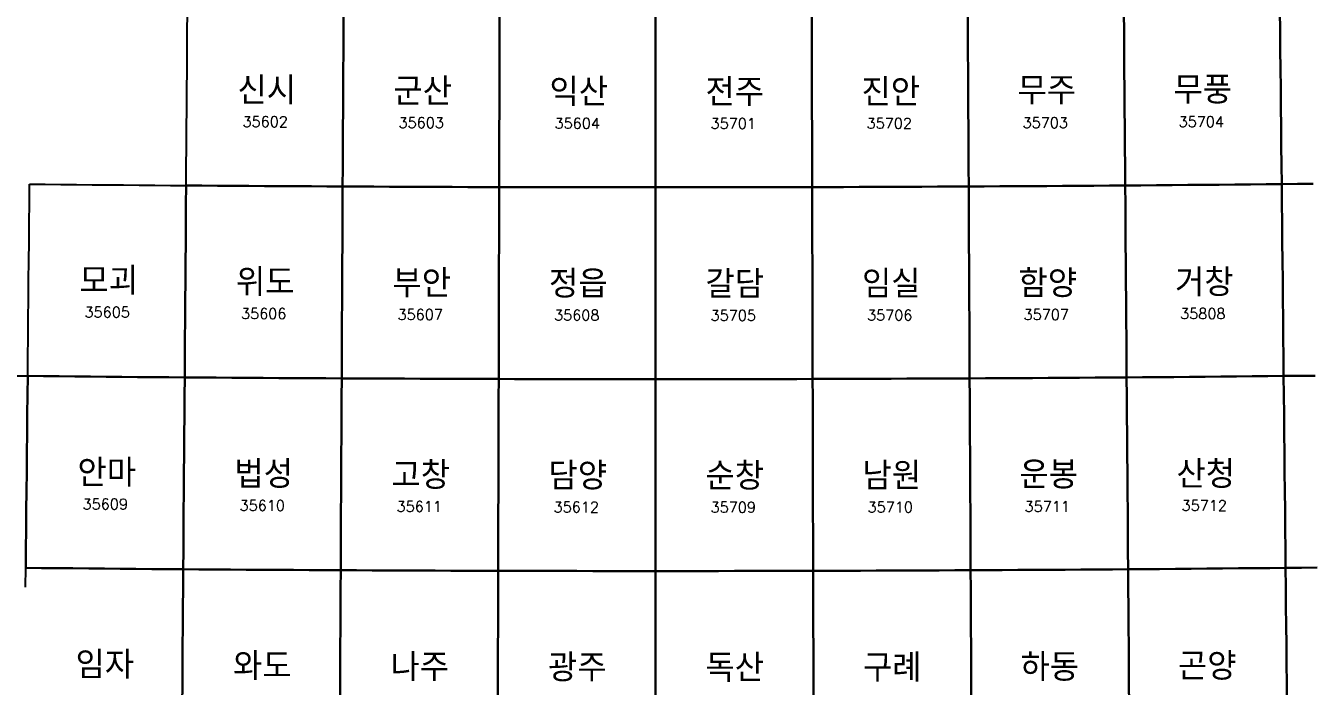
# Model space of a CAD drawing. Extents: x 14422 to 448761, y 61889 to 684321.
# Drawn here: x 108989 to 294865, y 278172 to 373663 of the extents above; entities that cross this region are included whole.
import ezdxf
from ezdxf.enums import TextEntityAlignment as Align

# ---------------------------------------------------------------- set-up
doc = ezdxf.new("R2010")
doc.units = 0
doc.header["$MEASUREMENT"] = 0
for name, color, linetype in [('G50', 7, 'CONTINUOUS'), ('N50000', 7, 'CONTINUOUS'), ('T50000', 250, 'CONTINUOUS')]:
    doc.layers.add(name, color=color, linetype=linetype)
doc.styles.add('GHS', font='romans.shx', dxfattribs={"bigfont": 'GHS.SHX'})

msp = doc.modelspace()

# ---------------------------------------------------------------- linework, layer by layer
at = {"layer": 'G50', "linetype": 'Continuous'}
for points in [[(154903.75, 375386.27), (154889.54, 372612.28), (154875.33, 369838.3), (154861.13, 367064.33), (154846.94, 364290.38), (154832.76, 361516.43), (154818.58, 358742.5), (154804.42, 355968.58), (154790.26, 353194.67), (154776.11, 350420.77), (152514.9, 350432.59), (150253.68, 350444.98), (147992.46, 350457.95), (145731.24, 350471.5), (143470.01, 350485.62), (141208.78, 350500.32), (138947.55, 350515.6), (136686.31, 350531.45), (134425.07, 350547.88), (132163.83, 350564.89), (132185.05, 353338.83), (132206.29, 356112.78), (132227.53, 358886.74), (132248.79, 361660.72), (132270.07, 364434.71), (132291.36, 367208.7), (132312.65, 369982.71), (132333.97, 372756.73), (132355.29, 375530.77)], [(267644.71, 375530.77), (267666.03, 372756.73), (267687.35, 369982.71), (267708.64, 367208.7), (267729.93, 364434.71), (267751.21, 361660.72), (267772.47, 358886.74), (267793.71, 356112.78), (267814.95, 353338.83), (267836.17, 350564.89), (265574.93, 350547.88), (263313.69, 350531.45), (261052.45, 350515.6), (258791.22, 350500.32), (256529.99, 350485.62), (254268.76, 350471.5), (252007.54, 350457.95), (249746.32, 350444.98), (247485.1, 350432.59), (245223.89, 350420.77), (245209.74, 353194.67), (245195.58, 355968.58), (245181.42, 358742.5), (245167.24, 361516.43), (245153.06, 364290.38), (245138.87, 367064.33), (245124.67, 369838.3), (245110.46, 372612.28), (245096.25, 375386.27)], [(290193.57, 375733.07), (290222, 372958.98), (290250.42, 370184.9), (290278.83, 367410.83), (290307.21, 364636.78), (290335.58, 361862.73), (290363.93, 359088.7), (290392.26, 356314.68), (290420.57, 353540.66), (290448.87, 350766.66), (288187.58, 350743.89), (285926.29, 350721.7), (283665.01, 350700.08), (281403.73, 350679.03), (279142.46, 350658.57), (276881.2, 350638.68), (274619.93, 350619.37), (272358.68, 350600.63), (270097.42, 350582.47), (267836.17, 350564.89), (267814.95, 353338.83), (267793.71, 356112.78), (267772.47, 358886.74), (267751.21, 361660.72), (267729.93, 364434.71), (267708.64, 367208.7), (267687.35, 369982.71), (267666.03, 372756.73), (267644.71, 375530.77)], [(294971.48, 350813.95), (292710.17, 350790.01), (290448.88, 350766.66), (290420.58, 353540.66), (290392.26, 356314.69), (290363.92, 359088.7), (290335.58, 361862.73), (290307.21, 364636.78), (290278.82, 367410.84), (290250.43, 370184.91), (290222.01, 372958.97), (290193.57, 375733.06)], [(177451.94, 375299.58), (177444.84, 372525.61), (177437.73, 369751.66), (177430.63, 366977.72), (177423.54, 364203.78), (177416.45, 361429.87), (177409.36, 358655.96), (177402.28, 355882.06), (177395.2, 353108.18), (177388.13, 350334.3), (175126.93, 350340.35), (172865.74, 350346.98), (170604.54, 350354.19), (168343.35, 350361.97), (166082.15, 350370.33), (163820.94, 350379.26), (161559.74, 350388.78), (159298.53, 350398.86), (157037.33, 350409.53), (154776.11, 350420.77), (154790.26, 353194.67), (154804.42, 355968.58), (154818.58, 358742.5), (154832.76, 361516.43), (154846.94, 364290.38), (154861.13, 367064.33), (154875.33, 369838.3), (154889.54, 372612.28), (154903.75, 375386.27)], [(200000, 375270.68), (200000, 372496.72), (200000, 369722.78), (200000, 366948.84), (200000, 364174.92), (200000, 361401.01), (200000, 358627.11), (200000, 355853.22), (200000, 353079.34), (200000, 350305.48), (197738.81, 350305.77), (195477.63, 350306.63), (193216.44, 350308.07), (190955.26, 350310.09), (188694.07, 350312.69), (186432.88, 350315.86), (184171.7, 350319.6), (181910.51, 350323.93), (179649.32, 350328.83), (177388.13, 350334.3), (177395.2, 353108.18), (177402.28, 355882.06), (177409.36, 358655.96), (177416.45, 361429.87), (177423.54, 364203.78), (177430.63, 366977.72), (177437.73, 369751.66), (177444.84, 372525.61), (177451.94, 375299.58)], [(222548.06, 375299.58), (222555.16, 372525.61), (222562.27, 369751.66), (222569.37, 366977.72), (222576.46, 364203.78), (222583.55, 361429.87), (222590.64, 358655.96), (222597.72, 355882.06), (222604.8, 353108.18), (222611.87, 350334.3), (220350.68, 350328.83), (218089.49, 350323.93), (215828.3, 350319.6), (213567.12, 350315.86), (211305.93, 350312.69), (209044.74, 350310.09), (206783.56, 350308.07), (204522.37, 350306.63), (202261.19, 350305.77), (200000, 350305.48), (200000, 353079.34), (200000, 355853.22), (200000, 358627.11), (200000, 361401.01), (200000, 364174.92), (200000, 366948.84), (200000, 369722.78), (200000, 372496.72), (200000, 375270.68)], [(245096.25, 375386.27), (245110.46, 372612.28), (245124.67, 369838.3), (245138.87, 367064.33), (245153.06, 364290.38), (245167.24, 361516.43), (245181.42, 358742.5), (245195.58, 355968.58), (245209.74, 353194.67), (245223.89, 350420.77), (242962.67, 350409.53), (240701.47, 350398.86), (238440.26, 350388.78), (236179.06, 350379.26), (233917.85, 350370.33), (231656.65, 350361.97), (229395.46, 350354.19), (227134.26, 350346.98), (224873.07, 350340.35), (222611.87, 350334.3), (222604.8, 353108.18), (222597.72, 355882.06), (222590.64, 358655.96), (222583.55, 361429.87), (222576.46, 364203.78), (222569.37, 366977.72), (222562.27, 369751.66), (222555.16, 372525.61), (222548.06, 375299.58)], [(295267.61, 323074.41), (292999.25, 323050.55), (290730.91, 323027.28), (290702.78, 325801.17), (290674.63, 328575.06), (290646.48, 331348.98), (290618.3, 334122.91), (290590.11, 336896.83), (290561.9, 339670.78), (290533.67, 342444.73), (290505.41, 345218.7), (290477.16, 347992.69), (290448.88, 350766.66), (292710.17, 350790.01), (294971.48, 350813.95)], [(107000.75, 323050.55), (109269.1, 323027.28), (109240.97, 320253.41), (109212.89, 317479.53), (109184.83, 314705.69), (109156.75, 311931.84), (109128.74, 309158), (109100.7, 306384.19), (109072.72, 303610.37), (109044.71, 300836.56), (109016.74, 298062.78), (108988.78, 295289.02)], [(295561.93, 295336), (293286.56, 295312.22), (291011.21, 295289.02), (290983.26, 298062.78), (290955.29, 300836.56), (290927.3, 303610.37), (290899.3, 306384.19), (290871.27, 309158), (290843.24, 311931.84), (290815.17, 314705.69), (290787.11, 317479.53), (290759.02, 320253.41), (290730.91, 323027.28), (292999.25, 323050.55), (295267.61, 323074.41)], [(108960.86, 292515.24), (108988.8, 295289.01), (111264.15, 295266.37), (113539.5, 295244.31), (115814.84, 295222.82), (118090.18, 295201.9), (120365.51, 295181.56), (122640.84, 295161.79), (124916.17, 295142.6), (127191.48, 295123.97), (129466.8, 295105.92), (131742.11, 295088.45), (131721.16, 292314.74), (131700.22, 289541.05), (131679.3, 286767.37), (131658.39, 283993.7), (131637.49, 281220.04), (131616.61, 278446.39), (131595.73, 275672.76)], [(131595.73, 275672.76), (131616.61, 278446.39), (131637.49, 281220.04), (131658.39, 283993.7), (131679.3, 286767.37), (131700.22, 289541.05), (131721.16, 292314.74), (131742.11, 295088.45), (134017.41, 295071.54), (136292.71, 295055.21), (138568.01, 295039.45), (140843.3, 295024.27), (143118.59, 295009.66), (145393.87, 294995.62), (147669.16, 294982.15), (149944.43, 294969.26), (152219.71, 294956.94), (154494.98, 294945.19), (154481.02, 292171.54), (154467.06, 289397.89), (154453.11, 286624.25), (154439.17, 283850.63), (154425.24, 281077.01), (154411.32, 278303.41), (154397.4, 275529.82)], [(154397.4, 275529.82), (154411.32, 278303.41), (154425.24, 281077.01), (154439.17, 283850.63), (154453.11, 286624.25), (154467.06, 289397.89), (154481.02, 292171.54), (154494.98, 294945.19), (156770.25, 294934.02), (159045.52, 294923.42), (161320.78, 294913.39), (163596.04, 294903.94), (165871.3, 294895.06), (168146.56, 294886.75), (170421.81, 294879.02), (172697.06, 294871.85), (174972.31, 294865.26), (177247.56, 294859.25), (177240.58, 292085.62), (177233.6, 289311.99), (177226.63, 286538.39), (177219.66, 283764.79), (177212.69, 280991.2), (177205.73, 278217.63), (177198.78, 275444.06)], [(200000, 275415.48), (200000, 278189.03), (200000, 280962.6), (200000, 283736.17), (200000, 286509.76), (200000, 289283.36), (200000, 292056.98), (200000, 294830.6), (202275.24, 294830.89), (204550.48, 294831.74), (206825.72, 294833.18), (209100.97, 294835.18), (211376.21, 294837.76), (213651.45, 294840.91), (215926.7, 294844.64), (218201.94, 294848.93), (220477.19, 294853.8), (222752.44, 294859.25), (222759.42, 292085.62), (222766.4, 289311.99), (222773.37, 286538.39), (222780.34, 283764.79), (222787.31, 280991.2), (222794.27, 278217.63), (222801.22, 275444.06)], [(222801.22, 275444.06), (222794.27, 278217.63), (222787.31, 280991.2), (222780.34, 283764.79), (222773.37, 286538.39), (222766.4, 289311.99), (222759.42, 292085.62), (222752.44, 294859.25), (225027.69, 294865.26), (227302.94, 294871.85), (229578.19, 294879.02), (231853.44, 294886.75), (234128.7, 294895.06), (236403.96, 294903.94), (238679.22, 294913.39), (240954.48, 294923.42), (243229.75, 294934.02), (245505.02, 294945.19), (245518.98, 292171.54), (245532.94, 289397.89), (245546.89, 286624.25), (245560.83, 283850.63), (245574.76, 281077.01), (245588.68, 278303.41), (245602.6, 275529.82)], [(245602.6, 275529.82), (245588.68, 278303.41), (245574.76, 281077.01), (245560.83, 283850.63), (245546.89, 286624.25), (245532.94, 289397.89), (245518.98, 292171.54), (245505.02, 294945.19), (247780.29, 294956.94), (250055.57, 294969.26), (252330.84, 294982.15), (254606.13, 294995.62), (256881.41, 295009.66), (259156.7, 295024.27), (261431.99, 295039.45), (263707.29, 295055.21), (265982.59, 295071.54), (268257.89, 295088.45), (268278.84, 292314.74), (268299.78, 289541.05), (268320.7, 286767.37), (268341.61, 283993.7), (268362.51, 281220.04), (268383.39, 278446.39), (268404.27, 275672.76)], [(268404.27, 275672.76), (268383.39, 278446.39), (268362.51, 281220.04), (268341.61, 283993.7), (268320.7, 286767.37), (268299.78, 289541.05), (268278.84, 292314.74), (268257.89, 295088.45), (270533.2, 295105.92), (272808.52, 295123.97), (275083.83, 295142.6), (277359.16, 295161.79), (279634.49, 295181.56), (281909.82, 295201.9), (284185.16, 295222.82), (286460.5, 295244.31), (288735.85, 295266.37), (291011.2, 295289.01), (291039.14, 292515.24), (291067.06, 289741.49), (291094.96, 286967.74), (291122.84, 284194.01), (291150.7, 281420.29), (291178.55, 278646.58), (291206.38, 275872.88)], [(295854.43, 267598.7), (293572.09, 267575), (291289.76, 267551.84), (291261.99, 270325.52), (291234.19, 273099.19), (291206.38, 275872.87), (291178.56, 278646.58), (291150.71, 281420.3), (291122.83, 284194.02), (291094.95, 286967.73), (291067.05, 289741.48), (291039.14, 292515.23), (291011.21, 295289.02), (293286.56, 295312.22), (295561.93, 295336)]]:
    msp.add_lwpolyline(points, dxfattribs=at)
for points in [[(109551.13, 350766.66), (111812.42, 350743.89), (114073.71, 350721.7), (116334.99, 350700.08), (118596.27, 350679.03), (120857.54, 350658.57), (123118.8, 350638.68), (125380.07, 350619.37), (127641.32, 350600.63), (129902.58, 350582.47), (132163.83, 350564.89), (132142.62, 347790.96), (132121.42, 345017.04), (132100.24, 342243.13), (132079.07, 339469.24), (132057.91, 336695.35), (132036.77, 333921.48), (132015.63, 331147.62), (131994.52, 328373.77), (131973.41, 325599.93), (131952.32, 322826.1), (129684.02, 322843.63), (127415.71, 322861.74), (125147.4, 322880.42), (122879.09, 322899.67), (120610.77, 322919.5), (118342.44, 322939.91), (116074.12, 322960.89), (113805.78, 322982.44), (111537.44, 323004.57), (109269.1, 323027.28), (109297.22, 325801.17), (109325.36, 328575.07), (109353.52, 331348.98), (109381.7, 334122.9), (109409.9, 336896.83), (109438.11, 339670.78), (109466.34, 342444.73), (109494.58, 345218.7), (109522.85, 347992.68)], [(132163.83, 350564.89), (134425.07, 350547.88), (136686.31, 350531.45), (138947.55, 350515.6), (141208.78, 350500.32), (143470.01, 350485.62), (145731.24, 350471.5), (147992.46, 350457.95), (150253.68, 350444.98), (152514.9, 350432.59), (154776.11, 350420.77), (154761.98, 347646.88), (154747.85, 344873.01), (154733.72, 342099.14), (154719.61, 339325.29), (154705.51, 336551.45), (154691.41, 333777.62), (154677.32, 331003.8), (154663.25, 328229.99), (154649.18, 325456.19), (154635.12, 322682.41), (152366.85, 322694.19), (150098.58, 322706.55), (147830.31, 322719.48), (145562.04, 322732.99), (143293.76, 322747.07), (141025.48, 322761.73), (138757.2, 322776.96), (136488.91, 322792.76), (134220.61, 322809.14), (131952.32, 322826.1), (131973.41, 325599.93), (131994.52, 328373.77), (132015.63, 331147.62), (132036.77, 333921.48), (132057.91, 336695.35), (132079.07, 339469.24), (132100.24, 342243.13), (132121.42, 345017.04), (132142.62, 347790.96)], [(154776.11, 350420.77), (157037.33, 350409.53), (159298.53, 350398.86), (161559.74, 350388.78), (163820.94, 350379.26), (166082.15, 350370.33), (168343.35, 350361.97), (170604.54, 350354.19), (172865.74, 350346.98), (175126.93, 350340.35), (177388.13, 350334.3), (177381.06, 347560.44), (177373.99, 344786.59), (177366.93, 342012.75), (177359.88, 339238.92), (177352.82, 336465.11), (177345.78, 333691.3), (177338.73, 330917.51), (177331.69, 328143.73), (177324.66, 325369.96), (177317.63, 322596.2), (175049.39, 322602.23), (172781.14, 322608.84), (170512.9, 322616.03), (168244.65, 322623.79), (165976.4, 322632.12), (163708.15, 322641.03), (161439.89, 322650.51), (159171.64, 322660.57), (156903.38, 322671.2), (154635.12, 322682.41), (154649.18, 325456.19), (154663.25, 328229.99), (154677.32, 331003.8), (154691.41, 333777.62), (154705.51, 336551.45), (154719.61, 339325.29), (154733.72, 342099.14), (154747.85, 344873.01), (154761.98, 347646.88)], [(177388.13, 350334.3), (179649.32, 350328.83), (181910.51, 350323.93), (184171.7, 350319.6), (186432.88, 350315.86), (188694.07, 350312.69), (190955.26, 350310.09), (193216.44, 350308.07), (195477.63, 350306.63), (197738.81, 350305.77), (200000, 350305.48), (200000, 347531.63), (200000, 344757.78), (200000, 341983.95), (200000, 339210.13), (200000, 336436.33), (200000, 333662.53), (200000, 330888.75), (200000, 328114.97), (200000, 325341.21), (200000, 322567.46), (197731.77, 322567.75), (195463.53, 322568.61), (193195.3, 322570.05), (190927.06, 322572.06), (188658.82, 322574.65), (186390.59, 322577.81), (184122.35, 322581.54), (181854.11, 322585.85), (179585.87, 322590.74), (177317.63, 322596.2), (177324.66, 325369.96), (177331.69, 328143.73), (177338.73, 330917.51), (177345.78, 333691.3), (177352.82, 336465.11), (177359.88, 339238.92), (177366.93, 342012.75), (177373.99, 344786.59), (177381.06, 347560.44)], [(200000, 350305.48), (202261.19, 350305.77), (204522.37, 350306.63), (206783.56, 350308.07), (209044.74, 350310.09), (211305.93, 350312.69), (213567.12, 350315.86), (215828.3, 350319.6), (218089.49, 350323.93), (220350.68, 350328.83), (222611.87, 350334.3), (222618.94, 347560.44), (222626.01, 344786.59), (222633.07, 342012.75), (222640.12, 339238.92), (222647.18, 336465.11), (222654.22, 333691.3), (222661.27, 330917.51), (222668.31, 328143.73), (222675.34, 325369.96), (222682.37, 322596.2), (220414.13, 322590.74), (218145.89, 322585.85), (215877.65, 322581.54), (213609.41, 322577.81), (211341.18, 322574.65), (209072.94, 322572.06), (206804.7, 322570.05), (204536.47, 322568.61), (202268.23, 322567.75), (200000, 322567.46), (200000, 325341.21), (200000, 328114.97), (200000, 330888.75), (200000, 333662.53), (200000, 336436.33), (200000, 339210.13), (200000, 341983.95), (200000, 344757.78), (200000, 347531.63)], [(222611.87, 350334.3), (224873.07, 350340.35), (227134.26, 350346.98), (229395.46, 350354.19), (231656.65, 350361.97), (233917.85, 350370.33), (236179.06, 350379.26), (238440.26, 350388.78), (240701.47, 350398.86), (242962.67, 350409.53), (245223.89, 350420.77), (245238.02, 347646.88), (245252.15, 344873.01), (245266.28, 342099.14), (245280.39, 339325.29), (245294.49, 336551.45), (245308.59, 333777.62), (245322.68, 331003.8), (245336.75, 328229.99), (245350.82, 325456.19), (245364.88, 322682.41), (243096.62, 322671.2), (240828.36, 322660.57), (238560.11, 322650.51), (236291.85, 322641.03), (234023.6, 322632.12), (231755.35, 322623.79), (229487.1, 322616.03), (227218.86, 322608.84), (224950.61, 322602.23), (222682.37, 322596.2), (222675.34, 325369.96), (222668.31, 328143.73), (222661.27, 330917.51), (222654.22, 333691.3), (222647.18, 336465.11), (222640.12, 339238.92), (222633.07, 342012.75), (222626.01, 344786.59), (222618.94, 347560.44)], [(245223.89, 350420.77), (247485.1, 350432.59), (249746.32, 350444.98), (252007.54, 350457.95), (254268.76, 350471.5), (256529.99, 350485.62), (258791.22, 350500.32), (261052.45, 350515.6), (263313.69, 350531.45), (265574.93, 350547.88), (267836.17, 350564.89), (267857.38, 347790.96), (267878.58, 345017.04), (267899.76, 342243.13), (267920.93, 339469.24), (267942.09, 336695.35), (267963.23, 333921.48), (267984.37, 331147.62), (268005.48, 328373.77), (268026.59, 325599.93), (268047.68, 322826.1), (265779.39, 322809.14), (263511.09, 322792.76), (261242.8, 322776.96), (258974.52, 322761.73), (256706.24, 322747.07), (254437.96, 322732.99), (252169.69, 322719.48), (249901.42, 322706.55), (247633.15, 322694.19), (245364.88, 322682.41), (245350.82, 325456.19), (245336.75, 328229.99), (245322.68, 331003.8), (245308.59, 333777.62), (245294.49, 336551.45), (245280.39, 339325.29), (245266.28, 342099.14), (245252.15, 344873.01), (245238.02, 347646.88)], [(267836.17, 350564.89), (270097.42, 350582.47), (272358.68, 350600.63), (274619.93, 350619.37), (276881.2, 350638.68), (279142.46, 350658.57), (281403.73, 350679.03), (283665.01, 350700.08), (285926.29, 350721.7), (288187.58, 350743.89), (290448.87, 350766.66), (290477.15, 347992.68), (290505.42, 345218.7), (290533.66, 342444.73), (290561.89, 339670.78), (290590.1, 336896.83), (290618.3, 334122.9), (290646.48, 331348.98), (290674.64, 328575.07), (290702.78, 325801.17), (290730.9, 323027.28), (288462.56, 323004.57), (286194.22, 322982.44), (283925.88, 322960.89), (281657.56, 322939.91), (279389.23, 322919.5), (277120.91, 322899.67), (274852.6, 322880.42), (272584.29, 322861.74), (270315.98, 322843.63), (268047.68, 322826.1), (268026.59, 325599.93), (268005.48, 328373.77), (267984.37, 331147.62), (267963.23, 333921.48), (267942.09, 336695.35), (267920.93, 339469.24), (267899.76, 342243.13), (267878.58, 345017.04), (267857.38, 347790.96)], [(109269.1, 323027.28), (111537.44, 323004.57), (113805.78, 322982.44), (116074.12, 322960.89), (118342.44, 322939.91), (120610.77, 322919.5), (122879.09, 322899.67), (125147.4, 322880.42), (127415.71, 322861.74), (129684.02, 322843.63), (131952.32, 322826.1), (131931.24, 320052.28), (131910.17, 317278.48), (131889.12, 314504.69), (131868.08, 311730.9), (131847.05, 308957.13), (131826.04, 306183.37), (131805.03, 303409.62), (131784.05, 300635.89), (131763.07, 297862.16), (131742.11, 295088.45), (129466.8, 295105.92), (127191.48, 295123.97), (124916.17, 295142.6), (122640.84, 295161.79), (120365.51, 295181.56), (118090.18, 295201.9), (115814.84, 295222.82), (113539.5, 295244.31), (111264.15, 295266.37), (108988.8, 295289.01), (109016.75, 298062.78), (109044.72, 300836.57), (109072.7, 303610.37), (109100.71, 306384.18), (109128.73, 309158), (109156.77, 311931.84), (109184.82, 314705.68), (109212.9, 317479.53), (109240.99, 320253.4)], [(131952.32, 322826.1), (134220.61, 322809.14), (136488.91, 322792.76), (138757.2, 322776.96), (141025.48, 322761.73), (143293.76, 322747.07), (145562.04, 322732.99), (147830.31, 322719.48), (150098.58, 322706.55), (152366.85, 322694.19), (154635.12, 322682.41), (154621.06, 319908.64), (154607.02, 317134.88), (154592.98, 314361.13), (154578.96, 311587.39), (154564.94, 308813.66), (154550.93, 306039.94), (154536.93, 303266.24), (154522.94, 300492.55), (154508.96, 297718.86), (154494.98, 294945.19), (152219.71, 294956.94), (149944.43, 294969.26), (147669.16, 294982.15), (145393.87, 294995.62), (143118.59, 295009.66), (140843.3, 295024.27), (138568.01, 295039.45), (136292.71, 295055.21), (134017.41, 295071.54), (131742.11, 295088.45), (131763.07, 297862.16), (131784.05, 300635.89), (131805.03, 303409.62), (131826.04, 306183.37), (131847.05, 308957.13), (131868.08, 311730.9), (131889.12, 314504.69), (131910.17, 317278.48), (131931.24, 320052.28)], [(154635.12, 322682.41), (156903.38, 322671.2), (159171.64, 322660.57), (161439.89, 322650.51), (163708.15, 322641.03), (165976.4, 322632.12), (168244.65, 322623.79), (170512.9, 322616.03), (172781.14, 322608.84), (175049.39, 322602.23), (177317.63, 322596.2), (177310.6, 319822.45), (177303.58, 317048.72), (177296.56, 314274.99), (177289.55, 311501.28), (177282.54, 308727.58), (177275.54, 305953.89), (177268.54, 303180.21), (177261.54, 300406.55), (177254.55, 297632.89), (177247.56, 294859.25), (174972.31, 294865.26), (172697.06, 294871.85), (170421.81, 294879.02), (168146.56, 294886.75), (165871.3, 294895.06), (163596.04, 294903.94), (161320.78, 294913.39), (159045.52, 294923.42), (156770.25, 294934.02), (154494.98, 294945.19), (154508.96, 297718.86), (154522.94, 300492.55), (154536.93, 303266.24), (154550.93, 306039.94), (154564.94, 308813.66), (154578.96, 311587.39), (154592.98, 314361.13), (154607.02, 317134.88), (154621.06, 319908.64)], [(177317.63, 322596.2), (179585.87, 322590.74), (181854.11, 322585.85), (184122.35, 322581.54), (186390.59, 322577.81), (188658.82, 322574.65), (190927.06, 322572.06), (193195.3, 322570.05), (195463.53, 322568.61), (197731.77, 322567.75), (200000, 322567.46), (200000, 319793.73), (200000, 317020), (200000, 314246.28), (200000, 311472.58), (200000, 308698.89), (200000, 305925.21), (200000, 303151.54), (200000, 300377.88), (200000, 297604.23), (200000, 294830.6), (197724.76, 294830.89), (195449.52, 294831.74), (193174.28, 294833.18), (190899.03, 294835.18), (188623.79, 294837.76), (186348.55, 294840.91), (184073.3, 294844.64), (181798.06, 294848.93), (179522.81, 294853.8), (177247.56, 294859.25), (177254.55, 297632.89), (177261.54, 300406.55), (177268.54, 303180.21), (177275.54, 305953.89), (177282.54, 308727.58), (177289.55, 311501.28), (177296.56, 314274.99), (177303.58, 317048.72), (177310.6, 319822.45)], [(200000, 322567.46), (202268.23, 322567.75), (204536.47, 322568.61), (206804.7, 322570.05), (209072.94, 322572.06), (211341.18, 322574.65), (213609.41, 322577.81), (215877.65, 322581.54), (218145.89, 322585.85), (220414.13, 322590.74), (222682.37, 322596.2), (222689.4, 319822.45), (222696.42, 317048.72), (222703.44, 314274.99), (222710.45, 311501.28), (222717.46, 308727.58), (222724.46, 305953.89), (222731.46, 303180.21), (222738.46, 300406.55), (222745.45, 297632.89), (222752.44, 294859.25), (220477.19, 294853.8), (218201.94, 294848.93), (215926.7, 294844.64), (213651.45, 294840.91), (211376.21, 294837.76), (209100.97, 294835.18), (206825.72, 294833.18), (204550.48, 294831.74), (202275.24, 294830.89), (200000, 294830.6), (200000, 297604.23), (200000, 300377.88), (200000, 303151.54), (200000, 305925.21), (200000, 308698.89), (200000, 311472.58), (200000, 314246.28), (200000, 317020), (200000, 319793.73)], [(222682.37, 322596.2), (224950.61, 322602.23), (227218.86, 322608.84), (229487.1, 322616.03), (231755.35, 322623.79), (234023.6, 322632.12), (236291.85, 322641.03), (238560.11, 322650.51), (240828.36, 322660.57), (243096.62, 322671.2), (245364.88, 322682.41), (245378.94, 319908.64), (245392.98, 317134.88), (245407.02, 314361.13), (245421.04, 311587.39), (245435.06, 308813.66), (245449.07, 306039.94), (245463.07, 303266.24), (245477.06, 300492.55), (245491.04, 297718.86), (245505.02, 294945.19), (243229.75, 294934.02), (240954.48, 294923.42), (238679.22, 294913.39), (236403.96, 294903.94), (234128.7, 294895.06), (231853.44, 294886.75), (229578.19, 294879.02), (227302.94, 294871.85), (225027.69, 294865.26), (222752.44, 294859.25), (222745.45, 297632.89), (222738.46, 300406.55), (222731.46, 303180.21), (222724.46, 305953.89), (222717.46, 308727.58), (222710.45, 311501.28), (222703.44, 314274.99), (222696.42, 317048.72), (222689.4, 319822.45)], [(245364.88, 322682.41), (247633.15, 322694.19), (249901.42, 322706.55), (252169.69, 322719.48), (254437.96, 322732.99), (256706.24, 322747.07), (258974.52, 322761.73), (261242.8, 322776.96), (263511.09, 322792.76), (265779.39, 322809.14), (268047.68, 322826.1), (268068.76, 320052.28), (268089.83, 317278.48), (268110.88, 314504.69), (268131.92, 311730.9), (268152.95, 308957.13), (268173.96, 306183.37), (268194.97, 303409.62), (268215.95, 300635.89), (268236.93, 297862.16), (268257.89, 295088.45), (265982.59, 295071.54), (263707.29, 295055.21), (261431.99, 295039.45), (259156.7, 295024.27), (256881.41, 295009.66), (254606.13, 294995.62), (252330.84, 294982.15), (250055.57, 294969.26), (247780.29, 294956.94), (245505.02, 294945.19), (245491.04, 297718.86), (245477.06, 300492.55), (245463.07, 303266.24), (245449.07, 306039.94), (245435.06, 308813.66), (245421.04, 311587.39), (245407.02, 314361.13), (245392.98, 317134.88), (245378.94, 319908.64)], [(268047.68, 322826.1), (270315.98, 322843.63), (272584.29, 322861.74), (274852.6, 322880.42), (277120.91, 322899.67), (279389.23, 322919.5), (281657.56, 322939.91), (283925.88, 322960.89), (286194.22, 322982.44), (288462.56, 323004.57), (290730.9, 323027.28), (290759.01, 320253.4), (290787.1, 317479.53), (290815.18, 314705.68), (290843.23, 311931.84), (290871.27, 309158), (290899.29, 306384.18), (290927.3, 303610.37), (290955.28, 300836.57), (290983.25, 298062.78), (291011.2, 295289.01), (288735.85, 295266.37), (286460.5, 295244.31), (284185.16, 295222.82), (281909.82, 295201.9), (279634.49, 295181.56), (277359.16, 295161.79), (275083.83, 295142.6), (272808.52, 295123.97), (270533.2, 295105.92), (268257.89, 295088.45), (268236.93, 297862.16), (268215.95, 300635.89), (268194.97, 303409.62), (268173.96, 306183.37), (268152.95, 308957.13), (268131.92, 311730.9), (268110.88, 314504.69), (268089.83, 317278.48), (268068.76, 320052.28)]]:
    msp.add_lwpolyline(points, close=True, dxfattribs=at)
at = {"layer": 'G50', "color": 1, "linetype": 'Continuous'}
msp.add_lwpolyline([(177198.78, 275444.06), (177205.73, 278217.63), (177212.69, 280991.2), (177219.66, 283764.79), (177226.63, 286538.39), (177233.6, 289311.99), (177240.58, 292085.62), (177247.56, 294859.25), (179522.81, 294853.8), (181798.06, 294848.93), (184073.3, 294844.64), (186348.55, 294840.91), (188623.79, 294837.76), (190899.03, 294835.18), (193174.28, 294833.18), (195449.52, 294831.74), (197724.76, 294830.89), (200000, 294830.6), (200000, 292056.98), (200000, 289283.36), (200000, 286509.76), (200000, 283736.17), (200000, 280962.6), (200000, 278189.03), (200000, 275415.48)], dxfattribs=at)

# ---------------------------------------------------------------- texts
at = {"layer": 'N50000', "style": 'GHS'}
for s, p in [('35602', (140312.8, 359021.47)), ('35603', (162854.15, 358876.93)), ('35604', (185395.23, 358790.22)), ('35701', (207936.17, 358761.31)), ('35702', (230477.11, 358790.22)), ('35703', (253018.19, 358876.93)), ('35704', (275559.54, 359021.47)), ('35605', (117487.3, 331483.32)), ('35606', (140100, 331281.55)), ('35808', (275772.34, 331281.55)), ('35607', (162712.28, 331137.43)), ('35608', (185324.3, 331050.96)), ('35705', (207936.17, 331022.14)), ('35706', (230548.04, 331050.96)), ('35707', (253160.06, 331137.43)), ('35609', (117205.27, 303743.94)), ('35610', (139888.49, 303542.76)), ('35611', (162571.29, 303399.07)), ('35612', (185253.8, 303312.86)), ('35710', (230618.54, 303312.86)), ('35711', (253301.05, 303399.07)), ('35712', (275983.85, 303542.76)), ('35709', (207936.17, 303284.12))]:
    msp.add_text(s, height=1528.44, dxfattribs=at).set_placement(p)
at = {"layer": 'T50000', "style": 'GHS'}
for s, p in [('신시', (143804.9, 364472.77)), ('군산', (166346.25, 364328.23)), ('익산', (188887.33, 364241.52)), ('전주', (211428.27, 364212.61)), ('진안', (233969.21, 364241.52)), ('무주', (256510.29, 364328.23)), ('무풍', (279051.64, 364472.77)), ('모괴', (120979.4, 336934.62)), ('위도', (143592.1, 336732.85)), ('부안', (166204.38, 336588.73)), ('정읍', (188816.4, 336502.26)), ('갈담', (211428.27, 336473.44)), ('임실', (234040.14, 336502.26)), ('함양', (256652.16, 336588.73)), ('거창', (279264.44, 336732.85)), ('안마', (120697.37, 309195.24)), ('법성', (143380.59, 308994.06)), ('고창', (166063.39, 308850.37)), ('담양', (188745.9, 308764.16)), ('순창', (211428.27, 308735.42)), ('남원', (234110.64, 308764.16)), ('운봉', (256793.15, 308850.37)), ('산청', (279475.95, 308994.06)), ('임자', (120417.05, 281456.98)), ('와도', (143170.39, 281256.41)), ('나주', (165923.26, 281113.15)), ('광주', (188675.84, 281027.21)), ('독산', (211428.28, 280998.56)), ('구례', (234180.72, 281027.21)), ('하동', (256933.3, 281113.15)), ('곤양', (279686.17, 281256.41))]:
    msp.add_text(s, height=4000, dxfattribs=at).set_placement(p, align=Align.MIDDLE)

doc.saveas('drawing.dxf')
